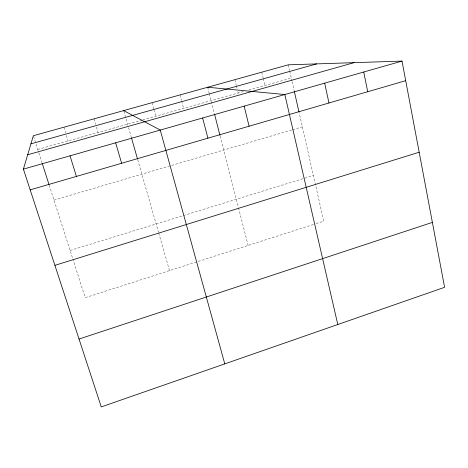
<?xml version="1.0" encoding="UTF-8"?>
<svg xmlns="http://www.w3.org/2000/svg" width="468" height="468" viewBox="0 0 468 468"><rect width="100%" height="100%" fill="white"/><g stroke="black" fill="none" stroke-linecap="round" stroke-linejoin="round"><path stroke-width="0.35" stroke-dasharray="2.34 1.75" d="M313.379 224.505L85.217 297.66L72.938 259.301M316.14 223.616L323.745 221.177L299.134 112.63M70.106 250.462L313.39 175.506M53.984 200.105L291.874 129.958M292.576 129.753L302.363 126.869M37.762 149.456L142.009 120.1M142.693 119.907L243.81 91.424M248.736 90.037L291.295 78.051M33.579 136.399L38.651 152.217M38.867 152.907L41.962 162.577M49.204 185.182L72.721 258.623M63.9 127.22L65.59 132.696M66.433 135.433L68.123 140.909M93.992 118.849L95.618 124.301M96.426 127.027L98.052 132.479M123.85 111.279L128.349 126.974M128.554 127.676L131.163 136.785M137.738 159.728L158.523 232.257M158.722 232.953L169.521 270.627M152.047 102.708L153.726 108.787M153.913 109.465L155.78 116.222M180.045 94.922L181.473 100.304M181.654 100.977L183.62 108.377M207.657 87.241L209.102 92.886M209.284 93.588L214.449 113.794M220.147 136.053L238.3 207.014M238.481 207.716L248.128 245.425M234.901 79.665L236.281 85.287M236.457 85.989L237.147 88.797M237.838 91.605L238.183 93.009M261.776 72.195L263.098 77.787M263.262 78.489L264.917 85.48M288.294 64.818L289.557 70.393M289.715 71.089L291.933 80.865M292.09 81.567L294.161 90.71"/><path stroke-width="0.7" d="M23.4 169.129L33.363 135.708L288.294 64.818L402.018 61.086L444.6 287.317L101.258 406.914L23.4 169.129L402.018 61.086M79.033 339.043L432.379 222.394M54.902 265.344L419.17 152.223M30.186 189.862L405.703 80.677M27.682 154.773L354.036 62.665M30.935 143.851L316.666 63.888M207.657 87.241L284.836 94.524L337.785 324.523M123.657 110.6L160.261 130.075L224.775 363.888M42.184 163.268L48.988 184.503M70.03 155.821L76.413 176.418M115.643 142.81L121.627 163.274M131.362 137.487L137.539 159.038M202.65 117.977L207.909 138.189M214.631 114.484L219.966 135.357M244.167 106.131L249.087 126.214M294.319 91.412L298.97 111.916M324.687 83.152L328.969 102.989M363.741 72.013L367.719 91.722"/></g></svg>
